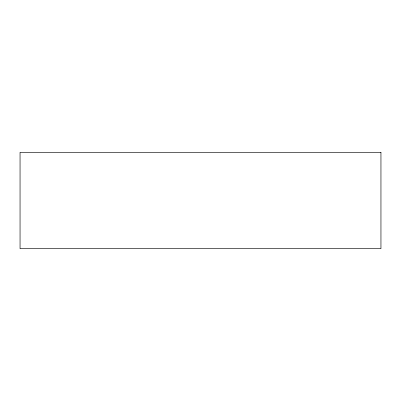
<?xml version="1.0" encoding="UTF-8"?>
<svg xmlns="http://www.w3.org/2000/svg" width="401" height="401" viewBox="0 0 401 401"><rect width="100%" height="100%" fill="white"/><g stroke="black" fill="none" stroke-linecap="round" stroke-linejoin="round"><path stroke-width="0.6" d="M380.95 152.3L20.05 152.3L20.05 248.7L380.95 248.7L380.95 152.3"/></g></svg>
